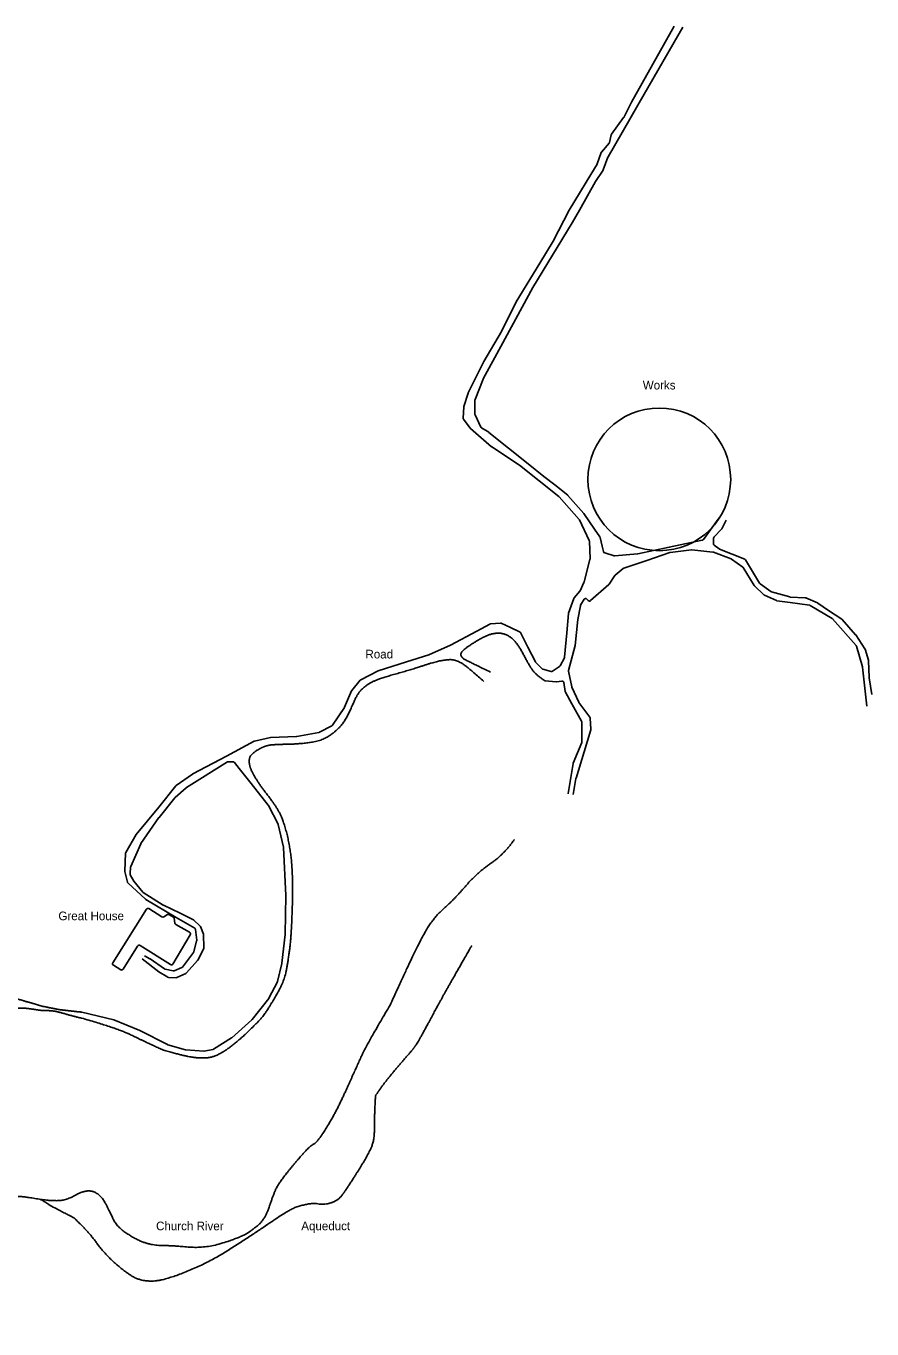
# Model space of a CAD drawing. Extents: x -823 to 4, y -30 to 727.
# Drawn here: x -485 to 4, y -26 to 727 of the extents above; entities that cross this region are included whole.
import ezdxf

# ---------------------------------------------------------------- set-up
doc = ezdxf.new("R2010")
doc.units = 0
for name, color, linetype in [('Aqueduct', 7, 'Continuous'), ('Later village', 7, 'Continuous'), ('River', 7, 'Continuous'), ('Road', 7, 'Continuous'), ('Structure Outlines', 7, 'Continuous')]:
    doc.layers.add(name, color=color, linetype=linetype)

msp = doc.modelspace()

# ---------------------------------------------------------------- linework, layer by layer
at = {"layer": 'Aqueduct'}
for points in [[(-469.92, 44.65), (-456.85, 37.82), (-456.85, 37.82), (-448.26, 29.43), (-438.89, 16.74), (-426.99, 6.2), (-418.2, 1.32), (-405.71, 1.32), (-379.36, 11.86), (-357.12, 25.91), (-336.43, 39.97), (-328.62, 44.45), (-318.47, 46.6), (-312.47, 45.32), (-304.87, 47.72), (-300.82, 52.28), (-293.17, 64.38), (-287.4, 73.69), (-283.29, 82.48), (-283.29, 95.44), (-282.67, 108.57), (-282.67, 108.57), (-277.36, 116.22), (-267.71, 127.75), (-261.03, 135.29), (-257.78, 140.02), (-250.24, 154.07), (-244.59, 164.51), (-237.74, 176.67), (-227.18, 195.11), (-227.18, 195.11)], [(-469.92, 44.65), (-476.32, 48.67), (-476.32, 48.67), (-476.32, 48.67)]]:
    msp.add_open_spline(points, degree=2, dxfattribs=at)
at = {"layer": 'Later village'}
msp.add_circle((-118.61, 465), 41.25, dxfattribs=at)
at = {"layer": 'River'}
for points in [[(-274.15, 160.98), (-262.08, 187.81), (-250.25, 210.62), (-237.86, 221.32), (-224.06, 237.37), (-208.18, 248.27), (-202.33, 256.8)], [(-542.07, -26.33), (-524.23, -14.78), (-512.25, 3.2), (-512.25, 3.2), (-512.25, 19.89), (-508.4, 31.73), (-496.13, 46.14), (-491.71, 50.27), (-486.14, 50.27), (-472.31, 47.85), (-461.61, 47.85), (-450.05, 54.41), (-441.78, 51.78), (-435.93, 41.14), (-432.59, 33.13), (-420.66, 25.02), (-410.68, 21.89), (-400.41, 21.89), (-381.01, 20.17), (-360.32, 26.74), (-353.03, 31.45), (-346.58, 37.26), (-342.35, 49.42), (-339.14, 57.49), (-326.23, 73.24), (-320.3, 79.58), (-315.95, 81.94), (-305.97, 98.21), (-298.41, 114.47), (-292.56, 127.6), (-287.14, 139.15), (-274.15, 160.98)]]:
    msp.add_open_spline(points, degree=2, dxfattribs=at)
at = {"layer": 'Road'}
for p, q in [((-134.7, 683.08), (-110.11, 727.14)), ((-139.14, 674.33), (-134.72, 683.05)), ((-146.29, 664.69), (-139.23, 674.18)), ((-147.47, 659.79), (-146.47, 664.31)), ((-152.05, 654.25), (-147.69, 659.36)), ((-154.5, 647.45), (-152.24, 653.93)), ((-148.32, 651.3), (-150.98, 643.98)), ((-151.09, 643.76), (-155.44, 637.24)), ((-179.88, 602.76), (-170.77, 620.67)), ((-168.93, 613.31), (-191.66, 576)), ((-209.79, 550.62), (-201.43, 567.52)), ((-220.07, 533.12), (-209.82, 550.56)), ((-229.13, 515.01), (-220.11, 533.06)), ((-220.51, 523), (-225.15, 511.17)), ((-231.59, 507.12), (-229.19, 514.86)), ((-232.04, 500.44), (-231.64, 506.89)), ((-225.22, 510.8), (-225.22, 502.79)), ((-227.91, 494.63), (-231.84, 499.78)), ((-225.13, 502.37), (-221.83, 495.2)), ((-215.54, 483.81), (-227.78, 494.48)), ((-221.44, 494.76), (-217.25, 492.21)), ((-199.47, 473.26), (-215.43, 483.72)), ((-176.61, 455), (-199.4, 473.21)), ((-164.93, 441.77), (-176.49, 454.88)), ((-171.41, 455.64), (-162.25, 445.26)), ((-159.14, 429.61), (-164.78, 441.53)), ((-93.15, 430.13), (-84.06, 442.8)), ((-83.74, 443.09), (-83.62, 443.15)), ((-80.07, 441.33), (-82.55, 436.4)), ((-87.23, 431.02), (-87.33, 427.71)), ((-82.72, 436.16), (-86.96, 431.68)), ((-158.66, 419.05), (-159.04, 429.22)), ((-150.18, 422.5), (-144.63, 420.8)), ((-100.09, 424.15), (-112.35, 422.69)), ((-87.61, 422.86), (-99.87, 424.15)), ((-77.08, 418.95), (-87.36, 422.81)), ((-86.93, 426.88), (-84.07, 424.76)), ((-162.11, 405.57), (-158.69, 418.76)), ((-144.25, 420.76), (-131.22, 421.92)), ((-70.42, 414.29), (-76.85, 418.83)), ((-144.26, 409.44), (-147.6, 404.44)), ((-139.48, 413.44), (-144.07, 409.66)), ((-63.79, 403.56), (-70.14, 413.99)), ((-167.88, 396.42), (-164.53, 400.38)), ((-164.39, 400.61), (-162.17, 405.41)), ((-147.76, 404.25), (-158.3, 394.84)), ((-58.16, 398.12), (-63.63, 403.35)), ((-60.36, 404.62), (-54.08, 400.1)), ((-53.77, 399.95), (-43.26, 396.97)), ((-171.03, 387.64), (-168.05, 396.1)), ((-164.21, 391.9), (-165.75, 383.95)), ((-162.08, 395.61), (-164.09, 392.22)), ((-159.71, 394.92), (-160.47, 395.77)), ((-50.94, 394.91), (-57.87, 397.93)), ((-43.03, 396.93), (-34.26, 396.55)), ((-33.9, 396.47), (-27.18, 393.55)), ((-18.68, 384.52), (-31.4, 392.09)), ((-4.88, 368.95), (-18.44, 384.32)), ((-216.17, 381.43), (-210.49, 381.91)), ((-165.76, 383.87), (-167.33, 368.99)), ((-13.01, 383.91), (-5.18, 375.15)), ((-5.09, 375.03), (0.19, 367.06)), ((-251.75, 363.56), (-239.34, 369.01)), ((-175.92, 357.18), (-173.45, 361.77)), ((-167.35, 368.84), (-171.05, 354.54)), ((-1.21, 356.5), (-4.67, 368.56)), ((0.31, 366.8), (2.33, 360.36)), ((-291.2, 349.14), (-281.21, 354.27)), ((-189.99, 359.17), (-186.34, 355.43)), ((-185.88, 355.16), (-181.14, 353.88)), ((-180.31, 354.02), (-176.23, 356.83)), ((1.32, 333.79), (-1.17, 356.33)), ((2.37, 360.09), (2.63, 350.43)), ((-296.31, 342.97), (-291.53, 348.88)), ((-178.31, 347.85), (-184.57, 348.39)), ((-175.03, 348.36), (-178.06, 347.86)), ((-173.03, 342.32), (-173.88, 347.53)), ((-171.07, 354.09), (-169.2, 344.95)), ((2.64, 350.29), (4.27, 340.63)), ((-300.56, 333.21), (-296.45, 342.74)), ((-169.13, 344.73), (-165.15, 336.16)), ((-307.57, 322.81), (-300.65, 333.05)), ((-165.05, 335.98), (-158.7, 327.45)), ((-163.39, 313.2), (-163.39, 324.58)), ((-158.5, 326.91), (-158.14, 320.55)), ((-328.16, 316.3), (-315.36, 318.63)), ((-315.07, 318.73), (-307.93, 322.49)), ((-352.51, 313.67), (-343.44, 315.61)), ((-343.27, 315.64), (-328.3, 316.29)), ((-168.34, 300.87), (-163.46, 312.82)), ((-368.22, 301.57), (-391.95, 286.79)), ((-364.9, 301.65), (-367.67, 301.72)), ((-397.79, 287.87), (-388.4, 294.55)), ((-171.34, 283.31), (-168.4, 300.66)), ((-392.08, 286.69), (-398.55, 280.98)), ((-166.79, 292.03), (-168.35, 282.81)), ((-398.67, 280.86), (-407.77, 269.43)), ((-338.95, 265.6), (-344.55, 276.37)), ((-407.81, 269.38), (-418.25, 254.38)), ((-335.88, 252.26), (-338.86, 265.36)), ((-427.03, 249.28), (-421.01, 259.52)), ((-427.55, 238.42), (-427.17, 248.81)), ((-418.34, 254.22), (-424.16, 241.15)), ((-334.41, 224.36), (-335.86, 252.09)), ((-426.05, 232.12), (-427.52, 238.14)), ((-424.24, 240.82), (-424.54, 236.83)), ((-424.41, 236.25), (-422.36, 232.71)), ((-415.58, 222.19), (-425.75, 231.63)), ((-422.27, 232.57), (-417.17, 226.35)), ((-416.94, 226.14), (-405.38, 218.77)), ((-334.86, 201.89), (-334.41, 224.29)), ((-387.6, 210.12), (-384.13, 206.81)), ((-386, 198.46), (-386.68, 204.67)), ((-383.88, 206.45), (-382.16, 201.98)), ((-387.64, 191.77), (-386.03, 198.11)), ((-382.1, 201.65), (-381.85, 194.17)), ((-336.8, 185.2), (-334.86, 201.8)), ((-416.18, 189.46), (-413.01, 187.79)), ((-394.16, 182.96), (-387.81, 191.42)), ((-381.96, 193.67), (-385.44, 186.99)), ((-407.95, 180.19), (-417.47, 187.69)), ((-412.89, 187.72), (-404.71, 181.84)), ((-404.32, 181.67), (-399.57, 180.72)), ((-398.99, 180.78), (-394.57, 182.63)), ((-385.57, 186.79), (-391.87, 179.53)), ((-339.31, 174.67), (-336.82, 185.08)), ((-402.74, 177.14), (-407.84, 180.11)), ((-397.96, 176.8), (-402.28, 177)), ((-392.22, 179.27), (-397.5, 176.89)), ((-344.27, 164.97), (-339.39, 174.45)), ((-354.04, 152.59), (-344.38, 164.8)), ((-365.78, 142.06), (-354.16, 152.46)), ((-418.82, 146.24), (-402.84, 138.13)), ((-402.67, 138.06), (-392.57, 135.1)), ((-376.31, 135.39), (-365.91, 141.96)), ((-392.36, 135.06), (-381.9, 134.29)), ((-381.64, 134.31), (-376.65, 135.26))]:
    msp.add_line(p, q, dxfattribs=at)
for points in [[(-104.98, 726.48), (-130.19, 682.76), (-135.65, 673.29), (-148.24, 651.46)], [(-170.74, 620.74), (-158.26, 641.23), (-154.59, 647.25)], [(-155.48, 637.17), (-164.84, 620.58), (-168.92, 613.34)], [(-201.39, 567.6), (-187.73, 589.93), (-179.92, 602.69)], [(-191.69, 575.96), (-210.22, 541.91), (-220.45, 523.11)], [(-217.15, 492.14), (-194.44, 474.02), (-185.28, 466.72), (-179.1, 461.79), (-171.54, 455.76)], [(-162.17, 445.16), (-156.02, 436.14), (-153.04, 431.76)], [(-152.9, 431.44), (-151.62, 426.3), (-150.86, 423.21)], [(-131.1, 421.94), (-112.87, 425.74), (-100.22, 428.38), (-93.76, 429.73)], [(-112.56, 422.64), (-125.9, 418.11), (-139.16, 413.61)], [(-83.85, 424.63), (-76.43, 421.67), (-69.21, 418.78)], [(-68.72, 418.36), (-64.71, 411.69), (-60.64, 404.91)], [(-31.77, 392.23), (-43.02, 393.78), (-50.68, 394.83)], [(-27.02, 393.46), (-20.81, 389.24), (-13.19, 384.07)], [(-173.34, 362.15), (-172.07, 376.28), (-171.08, 387.4)], [(-239.27, 369.04), (-224.17, 377.2), (-216.56, 381.31)], [(-209.98, 381.82), (-204.63, 379.32), (-199.35, 376.85)], [(-198.88, 376.4), (-194.57, 367.99), (-190.16, 359.41)], [(-281.05, 354.33), (-264.82, 359.44), (-251.85, 363.52)], [(-163.52, 325.07), (-169.14, 335.19), (-172.92, 341.99)], [(-158.18, 320.2), (-162.07, 307.48), (-166.76, 292.16)], [(-388.29, 294.61), (-368.88, 304.98), (-352.77, 313.58)], [(-344.65, 276.52), (-354.55, 289.09), (-361.37, 297.76), (-364.14, 301.27)], [(-420.93, 259.65), (-407.95, 275.51), (-397.98, 287.69)], [(-387.16, 205.42), (-397.82, 211.7), (-415.4, 222.06)], [(-405.27, 218.71), (-395.6, 214.04), (-387.85, 210.3)], [(-452.42, 156.89), (-433.96, 152.41), (-418.9, 146.27)]]:
    msp.add_lwpolyline(points, dxfattribs=at)
for centre, start, end in [((-133.83, 682.6), 150.82935, 153.09391), ((-140.04, 674.78), 323.37867, 333.09391), ((-145.49, 664.09), 143.37867, 167.45729), ((-148.45, 660), 319.48619, 347.45729), ((-151.29, 653.6), 139.48619, 160.74321), ((-147.38, 650.96), 150.02851, 160.00197), ((-155.45, 647.78), 328.65966, 340.74321), ((-151.92, 644.32), 326.30993, 340.00197), ((-154.61, 636.68), 146.30993, 150.58506), ((-169.88, 620.22), 148.65966, 153.05864), ((-169.79, 613.83), 328.65266, 330.58506), ((-180.77, 603.21), 328.54318, 333.05864), ((-190.81, 575.48), 148.65266, 151.43606), ((-200.53, 567.08), 148.54318, 153.67592), ((-210.68, 551.07), 329.55357, 333.67592), ((-219.21, 532.62), 149.55357, 153.43495), ((-219.58, 522.64), 151.43606, 158.57012), ((-228.24, 514.56), 153.43495, 162.76536), ((-230.64, 506.82), 162.76536, 176.42367), ((-224.22, 510.8), 158.57012, 180), ((-231.04, 500.38), 176.42367, 217.30395), ((-224.22, 502.79), 180, 204.70243), ((-227.12, 495.23), 217.30395, 228.90049), ((-220.92, 495.62), 204.70243, 238.66359), ((-217.77, 491.36), 51.42106, 58.66359), ((-214.88, 484.56), 228.90049, 236.74563), ((-200.02, 472.43), 51.38037, 56.74563), ((-177.24, 454.22), 41.38612, 51.38037), ((-172.16, 454.98), 41.44777, 51.42106), ((-163, 444.6), 34.2611, 41.44777), ((-165.68, 441.11), 25.31969, 41.38612), ((-83.25, 442.22), 119.53878, 144.33806), ((-160.04, 429.19), 2.14759, 25.31969), ((-153.87, 431.2), 13.92718, 34.2611), ((-93.96, 430.71), 281.78475, 324.33806), ((-86.23, 430.99), 136.59114, 178.21009), ((-83.44, 436.85), 316.59114, 333.28153), ((-149.89, 423.45), 193.92718, 253.00001), ((-112.24, 421.69), 96.81821, 108.74187), ((-99.97, 423.16), 83.99099, 96.81821), ((-87.71, 421.87), 69.44395, 83.99099), ((-86.33, 427.68), 178.21009, 233.42697), ((-83.48, 425.56), 233.42697, 248.19147), ((-159.66, 419.01), 345.45817, 2.14759), ((-144.34, 421.76), 253.00001, 275.09212), ((-131.31, 422.92), 275.09212, 281.78475), ((-77.43, 418.01), 54.78241, 69.44395), ((-69.58, 417.85), 31.01319, 68.19147), ((-143.43, 408.88), 129.46708, 146.30993), ((-138.84, 412.67), 108.74187, 129.46708), ((-70.99, 413.47), 31.3328, 54.78241), ((-165.29, 401.03), 319.844, 335.22486), ((-163.08, 405.82), 335.22486, 345.45817), ((-148.43, 405), 311.77193, 326.30993), ((-62.93, 404.08), 211.3328, 226.26219), ((-59.78, 405.43), 211.01319, 234.26629), ((-53.5, 400.91), 234.26629, 254.16273), ((-167.11, 395.77), 139.844, 160.64993), ((-163.23, 391.71), 149.38846, 169.04594), ((-161.22, 395.1), 41.77193, 149.38846), ((-158.97, 395.58), 221.77193, 311.77193), ((-57.47, 398.85), 226.26219, 246.42335), ((-50.54, 395.82), 246.42335, 262.14669), ((-42.99, 397.93), 254.16273, 267.51045), ((-34.3, 395.55), 66.54098, 87.51045), ((-31.91, 391.23), 59.20677, 82.14669), ((-27.58, 392.63), 55.81388, 66.54098), ((-170.08, 387.31), 160.64993, 174.89294), ((-19.19, 383.66), 41.42367, 59.20677), ((-216.08, 380.43), 94.89157, 118.3749), ((-210.4, 380.92), 64.91641, 94.89157), ((-199.77, 375.94), 27.17684, 64.91641), ((-164.77, 383.76), 169.04594, 173.99099), ((-13.75, 383.24), 41.80392, 55.81388), ((-5.92, 374.48), 33.47628, 41.80392), ((-252.15, 364.47), 287.4592, 293.71749), ((-239.74, 369.92), 293.71749, 298.3749), ((-174.33, 362.24), 331.73946, 354.89294), ((-168.32, 369.09), 345.49983, 353.99099), ((-5.63, 368.29), 16.02587, 41.42367), ((-0.65, 366.5), 17.41797, 33.47628), ((-280.75, 353.38), 107.4592, 117.14968), ((-189.28, 359.87), 207.17684, 224.2615), ((-185.62, 356.12), 224.2615, 254.87599), ((-176.8, 357.65), 304.57172, 331.73946), ((-170.09, 354.29), 165.49983, 191.53697), ((-2.17, 356.22), 6.30363, 16.02587), ((1.37, 360.06), 1.52753, 17.41797), ((-290.75, 348.25), 117.14968, 141.04409), ((-180.87, 354.84), 254.87599, 304.57172), ((-178.22, 348.85), 265.11322, 279.2941), ((-174.87, 347.37), 9.2941, 99.2941), ((3.63, 350.46), 181.52753, 189.57423), ((-295.53, 342.34), 141.04409, 156.61478), ((-172.04, 342.48), 189.2941, 209.0546), ((-168.22, 345.15), 191.53697, 204.88037), ((-301.48, 333.61), 325.98065, 336.61478), ((-164.25, 336.58), 204.88037, 216.64436), ((-164.39, 324.58), 0, 29.0546), ((-159.5, 326.85), 3.30187, 36.64436), ((-315.53, 319.61), 280.30485, 297.75854), ((-308.39, 323.37), 297.75854, 325.98065), ((-159.14, 320.49), 342.97947, 3.30187), ((-352.3, 312.69), 102.0965, 118.09258), ((-343.23, 314.64), 92.48955, 102.0965), ((-328.34, 317.29), 272.48955, 280.30485), ((-164.39, 313.2), 337.78707, 0), ((-367.69, 300.72), 88.5461, 121.93346), ((-364.92, 300.65), 38.22434, 88.5461), ((-387.82, 293.73), 118.09258, 125.41181), ((-167.42, 300.49), 157.78707, 170.39689), ((-397.21, 287.06), 125.41181, 140.71059), ((-391.42, 285.94), 121.93346, 131.39153), ((-165.81, 291.87), 162.97947, 170.39689), ((-397.89, 280.23), 131.39153, 141.47612), ((-170.35, 283.15), 170.39689, 183.19927), ((-169.34, 282.98), 350.04748, 350.39689), ((-345.43, 275.91), 27.49284, 38.22434), ((-406.98, 268.81), 141.47612, 145.15065), ((-339.83, 265.14), 12.78345, 27.49284), ((-420.15, 259.02), 140.71059, 149.56576), ((-426.17, 248.78), 149.56576, 177.90475), ((-417.43, 253.81), 145.15065, 155.99285), ((-336.86, 252.04), 2.98863, 12.78345), ((-423.25, 240.75), 155.99285, 175.71085), ((-426.55, 238.38), 177.90475, 193.76079), ((-423.54, 236.75), 175.71085, 210.06858), ((-425.07, 232.36), 193.76079, 227.16556), ((-421.49, 233.21), 210.06858, 219.30865), ((-416.4, 226.99), 219.30865, 237.45825), ((-414.9, 222.93), 227.16556, 239.49325), ((-404.84, 219.61), 237.45825, 244.23067), ((-335.41, 224.31), 358.85994, 2.98863), ((-388.29, 209.4), 46.35433, 64.23067), ((-387.67, 204.56), 6.20345, 59.49325), ((-384.82, 206.09), 21.03751, 46.35433), ((-386.99, 198.36), 345.69972, 6.20345), ((-383.1, 201.62), 1.9164, 21.03751), ((-335.86, 201.91), 353.36597, 358.85994), ((-388.61, 192.02), 323.11549, 345.69972), ((-382.85, 194.13), 332.47477, 1.9164), ((-416.85, 188.48), 223.72143, 231.73678), ((-413.48, 186.91), 54.29331, 62.24146), ((-404.12, 182.65), 234.29331, 258.69007), ((-394.96, 183.56), 292.83365, 323.11549), ((-386.33, 187.45), 319.07254, 332.47477), ((-337.79, 185.31), 346.55138, 353.36597), ((-407.33, 180.97), 231.73678, 239.74356), ((-402.24, 178), 239.74356, 267.337), ((-399.37, 181.7), 258.69007, 292.83365), ((-397.91, 177.8), 267.337, 294.27444), ((-392.63, 180.18), 294.27444, 319.07254), ((-340.28, 174.9), 332.7466, 346.55138), ((-345.16, 165.42), 321.64528, 332.7466), ((-354.83, 153.21), 311.83612, 321.64528), ((-419.28, 145.34), 63.11752, 67.83365), ((-402.38, 139.02), 243.11752, 253.64418), ((-366.45, 142.81), 302.27564, 311.83612), ((-392.28, 136.06), 253.64418, 265.78582), ((-381.83, 135.29), 265.78582, 280.80899), ((-376.84, 136.24), 280.80899, 302.27564)]:
    msp.add_arc(centre, 1, start, end, dxfattribs=at)
for points in [[(-216.23, 353.58), (-227.75, 359.08), (-232.95, 361.79), (-233.78, 365.18), (-223.23, 372.34), (-215.38, 376.03), (-207.71, 376.03), (-200.82, 370.76), (-194.45, 358.47), (-190.08, 351.92), (-184.57, 348.39)], [(-405.26, 134.94), (-393.65, 131.55), (-383.78, 130.12), (-375.14, 130.97), (-363.44, 138.78), (-349.05, 152.64), (-345.81, 157.01), (-337.6, 170.58), (-334.48, 178.68), (-332.63, 190.31), (-331.6, 198.93), (-330.59, 218.79), (-330.59, 238.38), (-332.25, 253.75), (-336.17, 268.74), (-341.22, 277.48), (-349.35, 287.96), (-354.33, 296.09), (-355.91, 301.22), (-355.15, 305.74), (-346.94, 310.93), (-339.79, 311.76), (-329.99, 311.76), (-316.28, 313.19), (-308.43, 316.9), (-300.76, 324.12), (-295.79, 334.74), (-292.77, 341.52), (-287.35, 346.57), (-279.44, 350.14), (-262.26, 354.86), (-249.15, 359.23), (-241.77, 360.73), (-236.87, 360.73), (-230.47, 357.5), (-219.99, 348.08)], [(-452.42, 156.89), (-456.36, 157.25), (-461.72, 157.91), (-465.73, 158.34), (-467.7, 158.8), (-470.37, 159.32), (-475.99, 160.41), (-478.42, 161.26), (-481.68, 162.18), (-486.64, 163.6), (-492.59, 165.44), (-495.25, 165.93), (-498.56, 165.93), (-502.16, 166.33), (-504.19, 165.87), (-507.88, 165.5), (-511.43, 165.11), (-517.31, 165.11), (-520.2, 165.11), (-524.41, 165.11), (-533.42, 164.58), (-540.29, 164.26), (-543.71, 163.86), (-547.79, 163.86), (-550.45, 163.86), (-554.59, 164.19), (-556.56, 164.19), (-561.04, 164.72), (-567.31, 164.72), (-571.1, 164.12), (-573.5, 163.79), (-574.97, 163.79)], [(-574.91, 98.34), (-570.41, 100.25), (-566.3, 101.86), (-562.02, 104.26), (-557.88, 106.76), (-555.05, 109.16), (-552.03, 111.69), (-548.54, 114.22), (-546.37, 115.8), (-544.76, 117.14), (-543.51, 118.53), (-542.79, 119.64), (-540.32, 121.48), (-539.11, 123.1), (-537.83, 124.94), (-537.27, 125.96), (-534.77, 128.09), (-531.91, 131.05), (-530.59, 132.46), (-528.88, 134.21), (-525.63, 137.07), (-523.82, 138.42), (-522.37, 139.34), (-519.02, 141.31), (-517.34, 142.26), (-516.03, 143.31), (-514.98, 144.43), (-513.63, 145.81), (-512.38, 147.75), (-511.3, 149.82), (-510.61, 152.39), (-509.36, 155.67), (-507.91, 158.53), (-507.45, 159.36), (-506.73, 160.08), (-506.1, 160.08), (-503.8, 160.08), (-498.64, 160.08), (-495.33, 160.08), (-492.2, 159.62), (-489.7, 159.16), (-484.86, 159.16), (-482.46, 158.83), (-479.11, 158.34), (-475.63, 157.78), (-471.25, 157.78), (-467.77, 157.42), (-463.63, 156.36), (-458.93, 154.98), (-454.39, 153.8), (-452.58, 153.44)], [(-452.58, 153.44), (-431.78, 147.52), (-416.41, 139.99), (-405.26, 134.94)]]:
    msp.add_open_spline(points, degree=2, dxfattribs=at)
at = {"layer": 'Structure Outlines'}
for p, q in [((-415.02, 216.4), (-434.47, 185.4)), ((-406.08, 211.97), (-413.65, 216.72)), ((-402.85, 213.25), (-405.04, 211.96)), ((-399.51, 211.82), (-401.81, 213.24)), ((-398.56, 208.34), (-399.05, 211.14)), ((-390.09, 203.04), (-398.07, 207.65)), ((-399.73, 184.7), (-389.73, 201.67)), ((-428.58, 181.7), (-420.16, 195.12)), ((-418.78, 195.44), (-401.12, 184.36)), ((-434.16, 184.02), (-429.95, 181.39))]:
    msp.add_line(p, q, dxfattribs=at)
for centre, start, end in [((-414.18, 215.87), 57.89339, 147.89339), ((-405.55, 212.82), 237.89339, 300.6109), ((-402.34, 212.39), 58.24052, 120.6109), ((-400.04, 210.97), 10.00798, 58.24052), ((-397.57, 208.51), 190.00798, 240.03782), ((-390.59, 202.18), 329.48221, 60.03782), ((-419.31, 194.59), 57.89339, 147.89339), ((-433.63, 184.87), 147.89339, 237.89339), ((-429.42, 182.23), 237.89339, 327.89339), ((-400.59, 185.21), 237.89339, 329.48221)]:
    msp.add_arc(centre, 1, start, end, dxfattribs=at)

# ---------------------------------------------------------------- texts
at = {"layer": 'Later village'}
for s, p in [('Works', (-128.17, 516.98)), ('Great House', (-465.95, 210.03))]:
    msp.add_text(s, height=5, dxfattribs=at).set_placement(p)
at = {"layer": 'River'}
for s, p in [('Road', (-288.47, 361.42)), ('Church River', (-409.49, 30.74)), ('Aqueduct', (-325.57, 30.74))]:
    msp.add_text(s, height=5, dxfattribs=at).set_placement(p)

doc.saveas('drawing.dxf')
